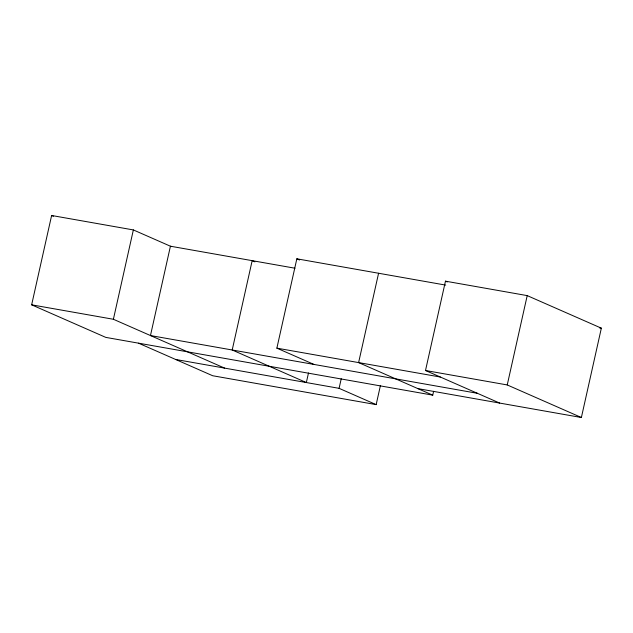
<?xml version="1.0" encoding="UTF-8"?>
<svg xmlns="http://www.w3.org/2000/svg" width="633" height="633" viewBox="0 0 633 633"><rect width="100%" height="100%" fill="white"/><g stroke="black" fill="none" stroke-linecap="round" stroke-linejoin="round"><path stroke-width="0.95" d="M433.613 391.313L432.75 395.15L105.79 337.389L31.65 304.829L51.621 215.489L133.357 229.929L171.337 246.609M224.604 368.113L113.394 319.269L133.357 229.929M313.944 364.426L276.874 348.15L296.837 258.81L445.727 285.111M308.493 372.948L306.34 382.554L232.2 349.986L252.171 260.654L254.885 261.848M380.457 385.41L376.16 404.622L339.09 388.338L341.242 378.732M378.581 273.25L358.61 362.59L432.75 395.15M499.643 403.071L425.503 370.503L445.466 281.171L527.21 295.611L601.35 328.171L581.379 417.511L417.899 388.63M581.379 417.511L507.239 384.943L527.21 295.611M294.986 268.218L170.427 246.213L150.464 335.553L477.424 393.307M599.404 327.831L601.35 328.171M425.503 370.503L507.239 384.943M31.65 304.829L113.394 319.269M276.874 348.15L440.354 377.031M175.61 359.457L339.09 388.338M376.16 404.622L212.68 375.741L138.54 343.181M445.466 281.171L447.278 281.962M296.837 258.81L299.551 260.005M51.621 215.489L53.425 216.288"/></g></svg>
